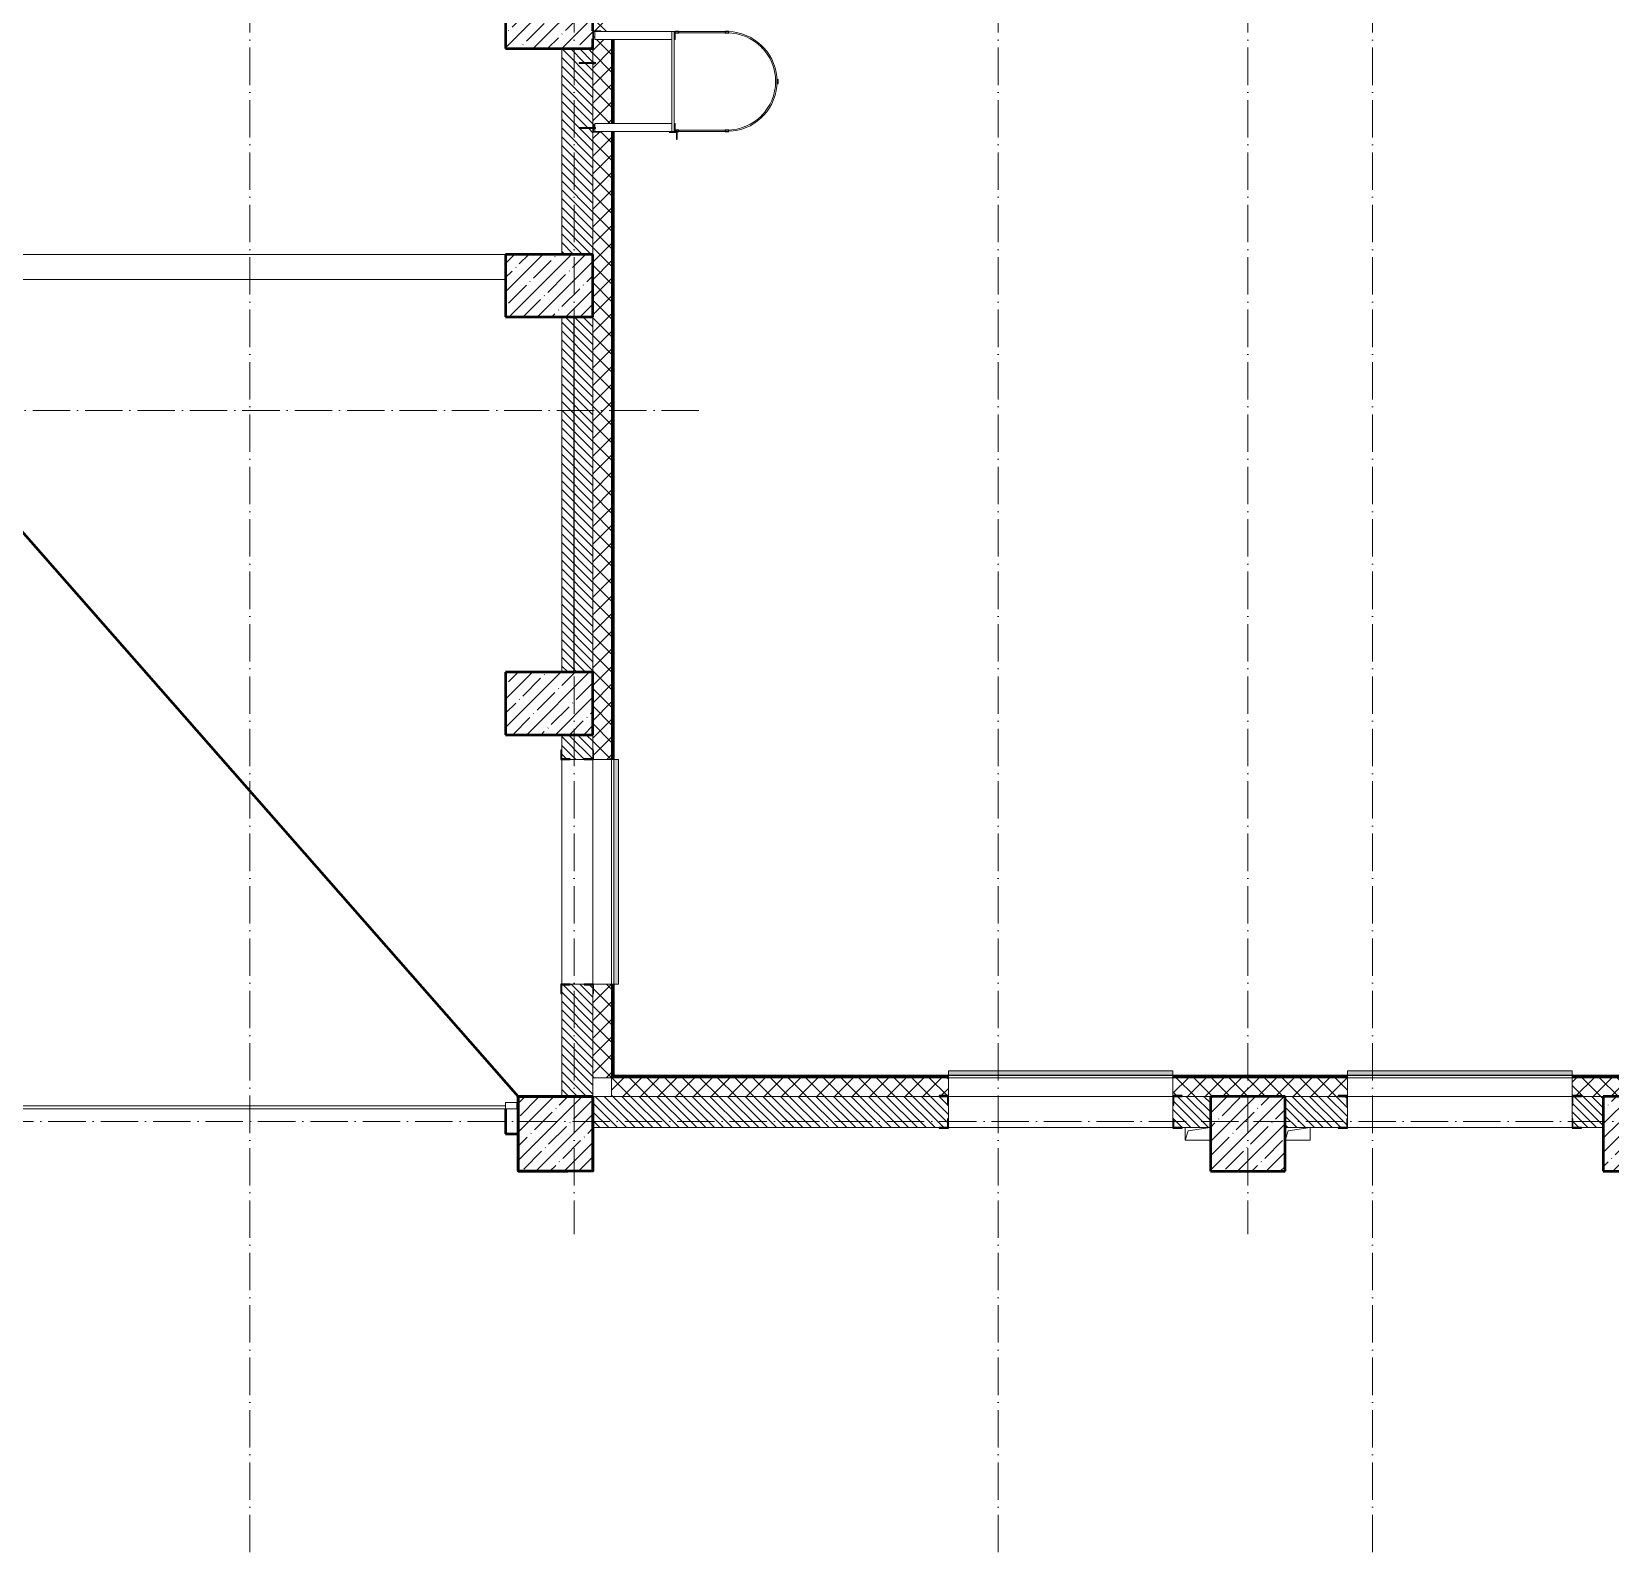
# Model space of a CAD drawing. Header units: millimetres. Extents: x -12989 to 629078, y -109036 to 555275.
# Drawn here: x 302971 to 315628, y -22682 to -10545 of the extents above; entities that cross this region are included whole.
import ezdxf

# ---------------------------------------------------------------- set-up
doc = ezdxf.new("R2010")
doc.units = ezdxf.units.MM
doc.linetypes.add('50_200_ШТРИХ_1Т_ш5_п1_п1_', pattern=[700, 500, -100, 0, -100])
for name, color, linetype, lineweight in [('4 -стяжа', 7, 'Continuous', 30), ('A-DETL-____-OTLN-1', 7, 'Continuous', 50), ('A-DOOR-____-MCUT', 7, 'Continuous', 13), ('A-DOOR-____-OTLN', 7, 'Continuous', 9), ('A-FLOR-____-OTLN', 7, 'Continuous', 9), ('A-GENM-____-MCUT', 7, 'Continuous', 25), ('A-GENM-____-OTLN', 7, 'Continuous', 9), ('A-GENM-____-OTLN-1', 7, 'Continuous', 25), ('A-GLAZ-____-OTLN', 7, 'Continuous', 9), ('A-WALL-____-MCUT', 7, 'Continuous', 13), ('A-WALL-____-MCUT-1', 7, 'Continuous', 9), ('A-WALL-____-OTLN', 7, 'Continuous', 9), ('A-WALL-____-PATT-1', 7, 'Continuous', 9), ('A-WALL-FNSH-MCUT-1', 7, 'Continuous', 9), ('I-WALL-____-OTLN', 7, 'Continuous', 9), ('S-COLS-____-MCUT', 7, 'Continuous', 50), ('S-COLS-____-OTLN', 7, 'Continuous', 9), ('S-GRID-____-OTLN-1', 7, '50_200_ШТРИХ_1Т_ш5_п1_п1_', 9)]:
    doc.layers.add(name, color=color, linetype=linetype, lineweight=lineweight)
doc.layers.add('A-GLAZ-____-OTLN-1', color=7, linetype='Continuous', lineweight=9, true_color=0xc0c0c0)
doc.layers.get('4 -стяжа').off()
pattern_1 = [(135, (283770.707, -86863.456), (-35.35534, -35.35534), [])]
pattern_2 = [(45, (283770.71, -86863.46), (-70.71068, 70.71068), []), (135, (283770.71, -86863.46), (-70.71068, -70.71068), [])]

# ---------------------------------------------------------------- blocks, each defined once
blk = doc.blocks.new('BSC_Колонна _Прямоугольная - 500х700-25279857-АР1_План отверстий 3 этажа в осях 1-64_Ю-ЯЯ')
at = {"layer": 'S-COLS-____-OTLN'}
h = blk.add_hatch(dxfattribs=at)
h.set_pattern_fill('FP_16', color=256, style=0, pattern_type=2)
h.set_pattern_definition([(315, (-76431.04, 23350), (114.04925, 114.04925), []), (315, (-76431.04, 23235.95), (114.04925, 114.04925), [201.613, -40.323, 3.353, -36.97])])
h.paths.add_polyline_path([(-250, -350), (250, -350), (250, 350), (-250, 350), (-250, -55)], flags=0)
at = {"layer": 'S-COLS-____-MCUT'}
for p, q in [((250, 350), (-250, 350)), ((-250, 350), (-250, -350)), ((250, -350), (250, 350)), ((-250, -350), (-170, -350)), ((-107, -350), (250, -350))]:
    blk.add_line(p, q, dxfattribs=at)
blk = doc.blocks.new('BSC_Колонна _Прямоугольная - 600х600-V52-АР1_План отверстий 3 этажа в осях 1-64_Ю-ЯЯ')
at = {"layer": 'S-COLS-____-OTLN'}
h = blk.add_hatch(dxfattribs=at)
h.set_pattern_fill('FP_60', color=256, style=0, pattern_type=2)
h.set_pattern_definition([(45, (-28950, -67481.04), (-114.04925, 114.04925), []), (45, (-28835.95, -67481.04), (-114.04925, 114.04925), [201.613, -40.323, 3.353, -36.97])])
h.paths.add_polyline_path([(-300, -300), (300, -300), (300, 300), (-300, 300), (-300, 237)], flags=0)
at = {"layer": 'S-COLS-____-MCUT'}
for p, q in [((300, 300), (-300, 300)), ((-300, 300), (-300, -300)), ((300, -300), (300, 300)), ((-300, -300), (300, -300))]:
    blk.add_line(p, q, dxfattribs=at)
blk = doc.blocks.new('BSC_Колонна _Прямоугольная - 500х700-25976089-АР1_План отверстий 3 этажа в осях 1-64_Ю-ЯЯ')
at = {"layer": 'S-COLS-____-OTLN'}
h = blk.add_hatch(dxfattribs=at)
h.set_pattern_fill('FP_76', color=256, style=0, pattern_type=2)
h.set_pattern_definition([(315, (-74281.04, 23350), (114.04925, 114.04925), []), (315, (-74281.04, 23235.95), (114.04925, 114.04925), [201.613, -40.323, 3.353, -36.97])])
h.paths.add_polyline_path([(-250, -350), (250, -350), (250, 350), (-250, 350)], flags=0)
at = {"layer": 'S-COLS-____-MCUT'}
for p, q in [((250, 350), (-250, 350)), ((-250, 350), (-250, -350)), ((250, -350), (250, 350)), ((-250, -350), (250, -350))]:
    blk.add_line(p, q, dxfattribs=at)
blk = doc.blocks.new('BSC_Колонна _Прямоугольная - 500х700-V68-АР1_План отверстий 3 этажа в осях 1-64_Ю-ЯЯ')
at = {"layer": 'S-COLS-____-OTLN'}
h = blk.add_hatch(dxfattribs=at)
h.set_pattern_fill('FP_77', color=256, style=0, pattern_type=2)
h.set_pattern_definition([(315, (-70931.04, 23350), (114.04925, 114.04925), []), (315, (-70931.04, 23235.95), (114.04925, 114.04925), [201.613, -40.323, 3.353, -36.97])])
h.paths.add_polyline_path([(-250, -350), (250, -350), (250, 350), (-250, 350)], flags=0)
at = {"layer": 'S-COLS-____-MCUT'}
for p, q in [((250, 350), (-250, 350)), ((-250, 350), (-250, -350)), ((250, -350), (250, 350)), ((-250, -350), (250, -350))]:
    blk.add_line(p, q, dxfattribs=at)
blk = doc.blocks.new('BSC_Колонна _Прямоугольная - 600х600-V89-АР1_План отверстий 3 этажа в осях 1-64_Ю-ЯЯ')
at = {"layer": 'S-COLS-____-OTLN'}
h = blk.add_hatch(dxfattribs=at)
h.set_pattern_fill('FP_94', color=256, style=0, pattern_type=2)
h.set_pattern_definition([(45, (-32100, -67481.04), (-114.04925, 114.04925), []), (45, (-31985.95, -67481.04), (-114.04925, 114.04925), [201.613, -40.323, 3.353, -36.97])])
h.paths.add_polyline_path([(-300, -300), (300, -300), (300, 300), (-300, 300)], flags=0)
at = {"layer": 'S-COLS-____-MCUT'}
for p, q in [((300, 300), (-300, 300)), ((-300, 300), (-300, -300)), ((300, -300), (300, 300)), ((-300, -300), (300, -300))]:
    blk.add_line(p, q, dxfattribs=at)
blk = doc.blocks.new('BSC_Колонна _Прямоугольная - 600х600-V90-АР1_План отверстий 3 этажа в осях 1-64_Ю-ЯЯ')
at = {"layer": 'S-COLS-____-OTLN'}
h = blk.add_hatch(dxfattribs=at)
h.set_pattern_fill('FP_95', color=256, style=0, pattern_type=2)
h.set_pattern_definition([(45, (-23400, -67481.04), (-114.04925, 114.04925), []), (45, (-23285.95, -67481.04), (-114.04925, 114.04925), [201.613, -40.323, 3.353, -36.97])])
h.paths.add_polyline_path([(-300, -300), (300, -300), (300, 300), (-300, 300)], flags=0)
at = {"layer": 'S-COLS-____-MCUT'}
for p, q in [((300, 300), (-300, 300)), ((-300, 300), (-300, -300)), ((300, -300), (300, 300)), ((-300, -300), (100, -300))]:
    blk.add_line(p, q, dxfattribs=at)
blk = doc.blocks.new('Фахверк_СКБ_Уголок - 250_2700-27497298-АР1_План отверстий 3 этажа в осях 1-64_Ю-ЯЯ')
at = {"layer": 'A-GENM-____-MCUT'}
for p, q in [((200, 181), (125, 181)), ((125, 181), (125, 106)), ((131, 106), (131, 175)), ((131, 175), (200, 175)), ((200, 175), (200, 181)), ((125, 106), (131, 106)), ((131, -6), (125, -6)), ((125, -6), (125, -81)), ((125, -81), (200, -81)), ((131, -75), (131, -6)), ((200, -75), (131, -75)), ((200, -81), (200, -75))]:
    blk.add_line(p, q, dxfattribs=at)
blk = doc.blocks.new('Фахверк_СКБ_Уголок - 250_2700-27509033-АР1_План отверстий 3 этажа в осях 1-64_Ю-ЯЯ')
at = {"layer": 'A-GENM-____-MCUT'}
for p, q in [((125, 181), (50, 181)), ((50, 181), (50, 175)), ((50, 175), (119, 175)), ((119, 175), (119, 106)), ((125, 106), (125, 181)), ((119, 106), (125, 106)), ((119, -75), (50, -75)), ((50, -75), (50, -81)), ((50, -81), (125, -81)), ((125, -6), (119, -6)), ((119, -6), (119, -75)), ((125, -81), (125, -6))]:
    blk.add_line(p, q, dxfattribs=at)
blk = doc.blocks.new('AR_Отверстие прямоугольное _в плите_ - AR_Отверстие прямоугольное _в плите_-V183-АР1_План отверстий 3 этажа в осях 1-64_Ю-ЯЯ')
at = {"layer": 'A-GENM-____-OTLN'}
for p, q in [((-100, 50), (-100, -50)), ((-100, -50), (-75, 25)), ((-75, 25), (100, 50)), ((100, -50), (100, 50)), ((-100, -50), (100, -50))]:
    blk.add_line(p, q, dxfattribs=at)
blk = doc.blocks.new('AR_Отверстие прямоугольное _в плите_ - AR_Отверстие прямоугольное _в плите_-V175-АР1_План отверстий 3 этажа в осях 1-64_Ю-ЯЯ')
at = {"layer": 'A-GENM-____-OTLN'}
for p, q in [((-100, -50), (-75, 25)), ((-75, 25), (100, 50)), ((100, -50), (100, 50)), ((-100, -50), (100, -50))]:
    blk.add_line(p, q, dxfattribs=at)
blk = doc.blocks.new('Лестница_Металлическая_Кровля_Перепад - Назначение габаритов по экземпляру-30749997-АР1_План отверстий 3 этажа в осях 1-64_Ю-ЯЯ')
at = {"layer": 'A-GENM-____-MCUT'}
for p, q in [((140, 1610), (110, 1610)), ((110, 1610), (110, 1600)), ((140, 1610), (110, 1610)), ((110, 1610), (110, 1600)), ((110, 1600), (140, 1600)), ((110, 1600), (140, 1600)), ((140, 1600), (140, 1610)), ((140, 1600), (140, 1610)), ((-147, 1493), (-168, 1472)), ((-168, 1472), (-161, 1465)), ((-161, 1465), (-140, 1486)), ((-140, 1486), (-147, 1493)), ((397, 1493), (390, 1486)), ((390, 1486), (411, 1465)), ((418, 1472), (397, 1493)), ((411, 1465), (418, 1472)), ((-275, 1215), (-275, 1185)), ((-265, 1215), (-275, 1215)), ((-275, 1185), (-265, 1185)), ((-265, 1185), (-265, 1215)), ((525, 1215), (515, 1215)), ((515, 1215), (515, 1185)), ((515, 1185), (525, 1185)), ((525, 1185), (525, 1215)), ((-265, 815), (-275, 815)), ((-275, 815), (-275, 785)), ((-265, 785), (-265, 815)), ((525, 815), (515, 815)), ((515, 815), (515, 785)), ((525, 785), (525, 815))]:
    blk.add_line(p, q, dxfattribs=at)
at = {"layer": 'A-GENM-____-OTLN'}
for p, q in [((-275, 1185), (-275, 815)), ((-265, 815), (-265, 1185)), ((515, 1185), (515, 815)), ((525, 815), (525, 1185))]:
    blk.add_line(p, q, dxfattribs=at)
for radius, start, end in [(390, 0, 180), (400, 47.1513, 132.8487), (400, 137.1513, 177.8405), (400, 2.1595, 42.8487)]:
    blk.add_arc((125, 1200), radius, start, end, dxfattribs=at)
blk = doc.blocks.new('ЛМ_Арматурный стержень_ГОСТ 5781-82 - Ø 18 А240-29172526-АР1_План отверстий 3 этажа в осях 1-64_Ю-ЯЯ')
at = {"layer": 'A-GENM-____-OTLN'}
for p, q in [((24334, 76318), (24334, 75518)), ((24334, 76318), (24343, 76318)), ((24343, 76318), (24352, 76318)), ((24352, 75518), (24352, 76318)), ((24343, 75518), (24334, 75518)), ((24352, 75518), (24343, 75518))]:
    blk.add_line(p, q, dxfattribs=at)
blk = doc.blocks.new('ЛМ_Уголок_ГОСТ 8509-93 - L 63х63x6-29176216-АР1_План отверстий 3 этажа в осях 1-64_Ю-ЯЯ')
at = {"layer": 'A-GENM-____-MCUT'}
for p, q in [((24312, 75518), (24312, 75512)), ((24312, 75512), (24369, 75512)), ((24375, 75518), (24360, 75518)), ((24369, 75512), (24369, 75455)), ((24369, 75455), (24375, 75455)), ((24375, 75455), (24375, 75518))]:
    blk.add_line(p, q, dxfattribs=at)
blk = doc.blocks.new('Анкер клиновой - Анкер клиновой МКТ V-A 10-10-15_115-14811140-АР1_План отверстий 3 этажа в осях 1-64_Ю-ЯЯ')
at = {"layer": 'A-GENM-____-OTLN'}
for p, q in [((23706, 76071), (23591, 76071)), ((23591, 76061), (23591, 76071)), ((23710, 76074), (23706, 76074)), ((23706, 76058), (23706, 76074)), ((23706, 76074), (23706, 76072)), ((23710, 76072), (23710, 76074)), ((23710, 76074), (23710, 76058)), ((23720, 76071), (23710, 76071)), ((23720, 76071), (23720, 76061)), ((23591, 76061), (23706, 76061)), ((23706, 76060), (23706, 76058)), ((23706, 76058), (23710, 76058)), ((23710, 76061), (23720, 76061)), ((23710, 76058), (23710, 76060))]:
    blk.add_line(p, q, dxfattribs=at)
blk = doc.blocks.new('Анкер клиновой - Анкер клиновой МКТ V-A 10-10-15_115-V208-АР1_План отверстий 3 этажа в осях 1-64_Ю-ЯЯ')
at = {"layer": 'A-GENM-____-OTLN'}
for p, q in [((23700, 75550), (23591, 75550)), ((23591, 75540), (23591, 75550)), ((23591, 75540), (23700, 75540)), ((23710, 75553), (23706, 75553)), ((23706, 75537), (23710, 75537)), ((23710, 75551), (23710, 75553)), ((23710, 75553), (23710, 75537)), ((23720, 75550), (23710, 75550)), ((23710, 75540), (23720, 75540)), ((23710, 75537), (23710, 75539)), ((23720, 75550), (23720, 75540))]:
    blk.add_line(p, q, dxfattribs=at)
blk = doc.blocks.new('ЛМ_Уголок_ГОСТ 8509-93 - L 63х63x6-29171483-АР1_План отверстий 3 этажа в осях 1-64_Ю-ЯЯ')
at = {"layer": 'A-GENM-____-OTLN'}
for p, q in [((23700, 76324), (23700, 76261)), ((23763, 76324), (23700, 76324)), ((23700, 76261), (23706, 76261)), ((23706, 76261), (23706, 76318)), ((23706, 76318), (23763, 76318)), ((23763, 76318), (23763, 76324))]:
    blk.add_line(p, q, dxfattribs=at)
blk = doc.blocks.new('ЛМ_Уголок_ГОСТ 8509-93 - L 63х63x6-29171484-АР1_План отверстий 3 этажа в осях 1-64_Ю-ЯЯ')
at = {"layer": 'A-GENM-____-OTLN'}
for p, q in [((23706, 75575), (23700, 75575)), ((23700, 75575), (23700, 75512)), ((23706, 75518), (23706, 75575)), ((23700, 75512), (23763, 75512)), ((23763, 75518), (23706, 75518)), ((23763, 75512), (23763, 75518))]:
    blk.add_line(p, q, dxfattribs=at)
blk = doc.blocks.new('ЛМ_Уголок_ГОСТ 8509-93 - L 63х63x6-30750527-АР1_План отверстий 3 этажа в осях 1-64_Ю-ЯЯ')
at = {"layer": 'A-GENM-____-OTLN'}
for p, q in [((0, 45), (0, -18)), ((619, 45), (0, 45)), ((645, 45), (637, 45)), ((645, -18), (645, 45)), ((48, -18), (619, -18)), ((637, -18), (645, -18))]:
    blk.add_line(p, q, dxfattribs=at)
blk = doc.blocks.new('ЛМ_Уголок_ГОСТ 8509-93 - L 63х63x6-30750528-АР1_План отверстий 3 этажа в осях 1-64_Ю-ЯЯ')
at = {"layer": 'A-GENM-____-OTLN'}
for p, q in [((0, 18), (0, -4)), ((619, 18), (48, 18)), ((645, 18), (637, 18)), ((645, -45), (645, 18)), ((0, -14), (0, -45)), ((0, -45), (619, -45)), ((637, -45), (645, -45))]:
    blk.add_line(p, q, dxfattribs=at)
blk = doc.blocks.new('Отлив_СКБ - Отлив витража_СФТК-31884011-АР1_План отверстий 3 этажа в осях 1-64_Ю-ЯЯ')
at = {"layer": 'A-GLAZ-____-OTLN-1'}
for points in [[(1800, 2), (1800, 37), (0, 37), (0, 2), (1715, 2)], [(1715, 0), (1800, 0), (1800, 2), (0, 2), (0, 0)]]:
    blk.add_hatch(color=256, dxfattribs=at).paths.add_polyline_path(points, flags=0)
at = {"layer": 'A-GLAZ-____-OTLN'}
for p, q in [((0, 3), (0, 37)), ((1800, 37), (0, 37)), ((0, 2), (1800, 2)), ((1800, 37), (1800, 3)), ((1800, 0), (0, 0))]:
    blk.add_line(p, q, dxfattribs=at)
blk = doc.blocks.new('DM_Штора_Противопожарная_Doormaster_EI-60 - ш_4700 х в_2680-31485574-АР1_План отверстий 3 этажа в осях 1-64_Ю-ЯЯ')
at = {"layer": 'A-DOOR-____-MCUT'}
for p, q in [((-2225, 150), (-2315, 150)), ((-2315, 150), (-2315, 100)), ((-2225, 100), (-2225, 150)), ((2475, 150), (2475, 100)), ((2565, 150), (2475, 150)), ((2565, 100), (2565, 150)), ((-2315, 100), (-2225, 100)), ((-2225, 125), (2475, 125)), ((2475, 100), (2565, 100))]:
    blk.add_line(p, q, dxfattribs=at)
blk = doc.blocks.new('BSC_Колонна _Прямоугольная1 - 200х100 _металл_-31488033-АР1_План отверстий 3 этажа в осях 1-64_Ю-ЯЯ')
at = {"layer": 'S-COLS-____-MCUT'}
for p, q in [((100, 50), (-100, 50)), ((-100, 50), (-100, 40)), ((100, -50), (100, 50)), ((-100, -50), (100, -50))]:
    blk.add_line(p, q, dxfattribs=at)
blk = doc.blocks.new('3эт')
at = {"layer": 'S-GRID-____-OTLN-1', "color": 251, "ltscale": 0.6, "true_color": 0x636466}
for p, q in [((304720.7, 4029.4), (304720.7, -33971.9)), ((307320.7, 4029.4), (307320.7, -20188)), ((310720.7, 4029.4), (310720.7, -33971.9)), ((312720.7, 4029.4), (312720.7, -20188)), ((313720.7, 4029.4), (313720.7, -33971.9)), ((308320.7, -13582.4), (279101.9, -13582.4)), ((387845.1, -19282.4), (279101.9, -19282.4))]:
    blk.add_line(p, q, dxfattribs=at)

msp = doc.modelspace()

# ---------------------------------------------------------------- hatches: boundary and pattern name
at = {"layer": 'A-WALL-____-PATT-1'}
h = msp.add_hatch(dxfattribs=at)
h.set_pattern_fill('FP_4', color=256, style=0, pattern_type=2)
h.set_pattern_definition(pattern_2)
h.paths.add_polyline_path([(307620.7074, -18932.4142), (307620.7074, -18182.4142), (307476.7074, -18182.4142), (307476.7074, -18257.4142), (307470.7074, -18257.4142), (307470.7074, -18932.4142), (307617.4494, -18932.4142)], flags=0)
h.paths.add_polyline_path([(307620.7074, -16382.4142), (307620.7074, -11345.4142), (307533.7074, -11345.4142), (307533.7074, -11351.4142), (307470.7074, -11351.4142), (307470.7074, -16307.4142), (307476.7074, -16307.4142), (307476.7074, -16382.4142)], flags=0)
h.paths.add_polyline_path([(307485.7074, -11345.4142), (307485.7074, -11323.4142), (307476.7074, -11324.071), (307476.7074, -11345.4142), (307480.7074, -11345.4142)], flags=0)
h.paths.add_polyline_path([(307480.7074, -11313.4142), (307485.7074, -11312.7573), (307486.4969, -11282.4142), (307620.7074, -11282.4142), (307620.7074, -10608.4142), (307485.7074, -10608.4142), (307485.7074, -10545.4142), (307476.7074, -10545.4142), (307476.7074, -10602.4142), (307470.7074, -10602.4142), (307470.7074, -10792.4142), (307490.7074, -10793.084), (307490.7074, -10802.4142), (307470.7074, -10803.071), (307470.7074, -11288.4142), (307476.7074, -11288.4142), (307476.7074, -11312.7573), (307480.7074, -11312.7573)], flags=0)
h.paths.add_polyline_path([(307620.7074, -10545.4142), (307620.7074, -932.4142), (307470.7074, -932.4142), (307470.7074, -10539.4142), (307533.7074, -10539.4142), (307533.7074, -10545.4142), (307617.4494, -10545.4142)], flags=0)
h = msp.add_hatch(dxfattribs=at)
h.set_pattern_fill('FP_9', color=256, style=0, pattern_type=2)
h.set_pattern_definition(pattern_1)
h.paths.add_polyline_path([(307220.7074, -12332.4142), (307470.7074, -12332.4142), (307470.7074, -11323.4142), (307361.7074, -11322.7443), (307361.7074, -11313.4142), (307470.7074, -11313.4142), (307470.7074, -10802.4142), (307361.7074, -10801.7443), (307361.7074, -10792.4142), (307470.7074, -10792.4142), (307470.7074, -10682.4142), (307220.7074, -10682.4142), (307220.7074, -11880.6671)], flags=0)
h = msp.add_hatch(dxfattribs=at)
h.set_pattern_fill('FP_9', color=256, style=0, pattern_type=2)
h.set_pattern_definition(pattern_1)
h.paths.add_polyline_path([(307470.7074, -15682.4142), (307470.7074, -12832.4142), (307220.7074, -12832.4142), (307220.7074, -15682.4142)], flags=0)
h = msp.add_hatch(dxfattribs=at)
h.set_pattern_fill('FP_9', color=256, style=0, pattern_type=2)
h.set_pattern_definition(pattern_1)
h.paths.add_polyline_path([(307220.7074, -19082.4142), (307470.7074, -19082.4142), (307470.7074, -18188.4142), (307401.7074, -18188.4142), (307401.7074, -18182.4142), (307289.7074, -18182.4142), (307289.7074, -18188.4142), (307220.7074, -18188.4142), (307220.7074, -18338.6076)], flags=0)
h.paths.add_polyline_path([(307401.7074, -16382.4142), (307401.7074, -16376.4142), (307470.7074, -16376.4142), (307470.7074, -16182.4142), (307220.7074, -16182.4142), (307220.7074, -16376.4142), (307289.7074, -16376.4142), (307289.7074, -16382.4142)], flags=0)
h = msp.add_hatch(dxfattribs=at)
h.set_pattern_fill('FP_4', color=256, style=0, pattern_type=2)
h.set_pattern_definition(pattern_2)
h.paths.add_polyline_path([(328970.7074, -19082.4142), (328970.7074, -18932.4142), (328120.7074, -18932.4142), (328120.7074, -19082.4142), (328827.0208, -19082.4142)], flags=0)
h.paths.add_polyline_path([(324995.7074, -19082.4142), (326320.7074, -19082.4142), (326320.7074, -18932.4142), (324920.7074, -18932.4142), (324920.7074, -19076.4142), (324995.7074, -19076.4142)], flags=0)
h.paths.add_polyline_path([(323045.7074, -19082.4142), (323045.7074, -19076.4142), (323120.7074, -19076.4142), (323120.7074, -18932.4142), (321720.7074, -18932.4142), (321720.7074, -19076.4142), (321795.7074, -19076.4142), (321795.7074, -19082.4142), (323020.7074, -19082.4142)], flags=0)
h.paths.add_polyline_path([(319845.7074, -19082.4142), (319845.7074, -19076.4142), (319920.7074, -19076.4142), (319920.7074, -18932.4142), (318520.7074, -18932.4142), (318520.7074, -19076.4142), (318595.7074, -19076.4142), (318595.7074, -19082.4142), (319770.7074, -19082.4142)], flags=0)
h.paths.add_polyline_path([(316170.7074, -19082.4142), (316645.7074, -19082.4142), (316645.7074, -19076.4142), (316720.7074, -19076.4142), (316720.7074, -18932.4142), (315320.7074, -18932.4142), (315320.7074, -19076.4142), (315395.7074, -19076.4142), (315395.7074, -19082.4142), (315571.0387, -19082.4142)], flags=0)
h.paths.add_polyline_path([(313445.7074, -19082.4142), (313445.7074, -19076.4142), (313520.7074, -19076.4142), (313520.7074, -18932.4142), (312120.7074, -18932.4142), (312120.7074, -19076.4142), (312195.7074, -19076.4142), (312195.7074, -19082.4142), (313020.7074, -19082.4142)], flags=0)
h.paths.add_polyline_path([(310245.7074, -19082.4142), (310245.7074, -19076.4142), (310320.7074, -19076.4142), (310320.7074, -18932.4142), (307620.7074, -18932.4142), (307620.7074, -19082.4142), (308501.1815, -19082.4142)], flags=0)
h = msp.add_hatch(dxfattribs=at)
h.set_pattern_fill('FP_9', color=256, style=0, pattern_type=2)
h.set_pattern_definition(pattern_1)
h.paths.add_polyline_path([(312195.7074, -19332.4142), (312420.7074, -19332.4142), (312420.7074, -19082.4142), (312126.7074, -19082.4142), (312126.7074, -19151.4142), (312120.7074, -19151.4142), (312120.7074, -19263.4142), (312126.7074, -19263.4142), (312126.7074, -19332.4142)], flags=0)
h.paths.add_polyline_path([(310245.7074, -19332.4142), (310314.7074, -19331.8586), (310314.7074, -19263.4142), (310320.7074, -19263.4142), (310320.7074, -19151.4142), (310314.7074, -19151.4142), (310314.7074, -19082.4142), (307470.7074, -19082.4142), (307470.7074, -19332.4142), (308501.1815, -19332.4142)], flags=0)
h = msp.add_hatch(dxfattribs=at)
h.set_pattern_fill('FP_9', color=256, style=0, pattern_type=2)
h.set_pattern_definition(pattern_1)
h.paths.add_polyline_path([(315570.7074, -19332.4142), (315570.7074, -19082.4142), (315326.7074, -19082.4142), (315326.7074, -19151.4142), (315320.7074, -19151.4142), (315320.7074, -19263.4142), (315326.7074, -19263.4142), (315326.7074, -19332.4142), (315395.7074, -19332.4142)], flags=0)
h.paths.add_polyline_path([(313445.7074, -19332.4142), (313514.7074, -19332.4142), (313514.7074, -19263.4142), (313520.7074, -19263.4142), (313520.7074, -19151.4142), (313514.7074, -19151.4142), (313514.7074, -19082.4142), (313020.7074, -19082.4142), (313020.7074, -19332.4142)], flags=0)

# ---------------------------------------------------------------- linework, layer by layer
msp.add_lwpolyline([(307320.7074, -15682.4142), (307320.7074, -12832.4142)])
at = {"color": 0, "lineweight": 50}
msp.add_lwpolyline([(306870.7074, -19082.4142), (307470.7074, -19082.4142), (307470.7074, -19682.4142), (306870.7074, -19682.4142)], close=True, dxfattribs=at)
at = {"layer": 'A-DETL-____-OTLN-1'}
msp.add_line((301970.7074, -13502.7367), (306870.7074, -19082.4142), dxfattribs=at)
at = {"layer": 'A-FLOR-____-OTLN'}
msp.add_line((306770.7074, -19182.4142), (302070.7074, -19182.4142), dxfattribs=at)
at = {"layer": 'A-WALL-____-MCUT'}
for p, q in [((307220.7074, -10682.4142), (307220.7074, -12332.4142)), ((307470.7074, -10682.4142), (307470.7074, -10792.5845)), ((307470.7074, -10802.2438), (307470.7074, -11288.4142)), ((307470.7074, -11351.4142), (307470.7074, -12332.4142)), ((307220.7074, -12832.4142), (307220.7074, -15682.4142)), ((307470.7074, -12832.4142), (307470.7074, -15682.4142)), ((307220.7074, -16182.4142), (307220.7074, -16307.4142)), ((307470.7074, -16307.4142), (307470.7074, -16182.4142)), ((307289.7074, -16382.4142), (307401.7074, -16382.4142)), ((307401.7074, -18182.4142), (307289.7074, -18182.4142)), ((307220.7074, -18257.4142), (307220.7074, -19082.4142)), ((307470.7074, -18257.4142), (307470.7074, -19082.4142)), ((307470.7074, -19082.4142), (310245.7074, -19082.4142)), ((312420.7074, -19082.4142), (312195.7074, -19082.4142)), ((313445.7074, -19082.4142), (313020.7074, -19082.4142)), ((315570.7074, -19082.4142), (315395.7074, -19082.4142)), ((310320.7074, -19263.4142), (310320.7074, -19151.4142)), ((312120.7074, -19151.4142), (312120.7074, -19263.4142)), ((313520.7074, -19263.4142), (313520.7074, -19151.4142)), ((315320.7074, -19151.4142), (315320.7074, -19263.4142)), ((307470.7074, -19332.4142), (310245.7074, -19332.4142)), ((312195.7074, -19332.4142), (312420.7074, -19332.4142)), ((313020.7074, -19332.4142), (313445.7074, -19332.4142)), ((315395.7074, -19332.4142), (315570.7074, -19332.4142))]:
    msp.add_line(p, q, dxfattribs=at)
at = {"layer": 'A-WALL-____-MCUT-1'}
for p, q in [((307620.7074, -11282.4142), (307620.7074, -10608.4142)), ((307626.7074, -11282.4142), (307626.7074, -10608.4142)), ((307632.7074, -11282.4142), (307632.7074, -10608.4142)), ((307620.7074, -16382.4142), (307620.7074, -11345.4142)), ((307626.7074, -16382.4142), (307626.7074, -11345.4142)), ((307632.7074, -16382.4142), (307632.7074, -11345.4142)), ((307476.7074, -16382.4142), (307620.7074, -16382.4142)), ((307620.7074, -18182.4142), (307476.7074, -18182.4142)), ((307620.7074, -18182.4142), (307620.7074, -19082.4142)), ((307626.7074, -18932.4142), (307626.7074, -18182.4142)), ((307632.7074, -18932.4142), (307632.7074, -18182.4142)), ((307470.7074, -18932.4142), (310320.7074, -18932.4142)), ((310320.7074, -18920.4142), (307620.7074, -18920.4142)), ((310320.7074, -18926.4142), (307620.7074, -18926.4142)), ((310320.7074, -19076.4142), (310320.7074, -18932.4142)), ((313520.7074, -18920.4142), (312120.7074, -18920.4142)), ((313520.7074, -18926.4142), (312120.7074, -18926.4142)), ((312120.7074, -18932.4142), (312120.7074, -19076.4142)), ((313520.7074, -18932.4142), (312120.7074, -18932.4142)), ((313520.7074, -19076.4142), (313520.7074, -18932.4142)), ((316720.7074, -18920.4142), (315320.7074, -18920.4142)), ((316720.7074, -18926.4142), (315320.7074, -18926.4142)), ((315320.7074, -18932.4142), (316720.7074, -18932.4142)), ((315320.7074, -18932.4142), (315320.7074, -19076.4142))]:
    msp.add_line(p, q, dxfattribs=at)
at = {"layer": 'A-WALL-____-OTLN'}
for p, q in [((307220.7074, -18182.4142), (307220.7074, -16382.4142)), ((307470.7074, -18182.4142), (307470.7074, -16382.4142)), ((307470.7074, -16382.4142), (307470.7074, -18182.4142)), ((307620.7074, -16382.4142), (307620.7074, -18182.4142)), ((312120.7074, -18932.4142), (310320.7074, -18932.4142)), ((313520.7074, -18932.4142), (315320.7074, -18932.4142)), ((312120.7074, -19082.4142), (310320.7074, -19082.4142)), ((315320.7074, -19082.4142), (313520.7074, -19082.4142)), ((312120.7074, -19332.4142), (310320.7074, -19332.4142)), ((315320.7074, -19332.4142), (313520.7074, -19332.4142))]:
    msp.add_line(p, q, dxfattribs=at)
at = {"layer": 'A-WALL-FNSH-MCUT-1'}
for p, q in [((307640.7074, -11282.4142), (307640.7074, -10608.4142)), ((307640.7074, -16382.4142), (307640.7074, -11345.4142)), ((307620.7074, -16382.4142), (307640.7074, -16382.4142)), ((307640.7074, -18182.4142), (307620.7074, -18182.4142)), ((307640.7074, -18932.4142), (307640.7074, -18182.4142)), ((310320.7074, -18912.4142), (307620.7074, -18912.4142)), ((310320.7074, -18932.4142), (310320.7074, -18912.4142)), ((313520.7074, -18912.4142), (312120.7074, -18912.4142)), ((312120.7074, -18912.4142), (312120.7074, -18932.4142)), ((313520.7074, -18932.4142), (313520.7074, -18912.4142)), ((316720.7074, -18912.4142), (315320.7074, -18912.4142)), ((315320.7074, -18912.4142), (315320.7074, -18932.4142))]:
    msp.add_line(p, q, dxfattribs=at)
at = {"layer": 'I-WALL-____-OTLN'}
for p, q in [((301970.7074, -12332.4142), (306770.7074, -12332.4142)), ((306770.7074, -12532.4142), (301970.7074, -12532.4142))]:
    msp.add_line(p, q, dxfattribs=at)

# ---------------------------------------------------------------- block references
at = {"layer": '4 -стяжа'}
msp.add_blockref('3эт', (0, 0), dxfattribs=at)
at = {"layer": 'A-DOOR-____-OTLN'}
msp.add_blockref('DM_Штора_Противопожарная_Doormaster_EI-60 - ш_4700 х в_2680-31485574-АР1_План отверстий 3 этажа в осях 1-64_Ю-ЯЯ', (304295.7074, -19282.4142), dxfattribs=at)
at = {"layer": 'A-GENM-____-OTLN'}
for name, p in [('ЛМ_Уголок_ГОСТ 8509-93 - L 63х63x6-29171483-АР1_План отверстий 3 этажа в осях 1-64_Ю-ЯЯ', (283770.7074, -86863.4561)), ('ЛМ_Арматурный стержень_ГОСТ 5781-82 - Ø 18 А240-29172526-АР1_План отверстий 3 этажа в осях 1-64_Ю-ЯЯ', (283770.7074, -86863.4561)), ('Анкер клиновой - Анкер клиновой МКТ V-A 10-10-15_115-14811140-АР1_План отверстий 3 этажа в осях 1-64_Ю-ЯЯ', (283770.7074, -86863.4561)), ('Анкер клиновой - Анкер клиновой МКТ V-A 10-10-15_115-V208-АР1_План отверстий 3 этажа в осях 1-64_Ю-ЯЯ', (283770.7074, -86863.4561)), ('ЛМ_Уголок_ГОСТ 8509-93 - L 63х63x6-29171484-АР1_План отверстий 3 этажа в осях 1-64_Ю-ЯЯ', (283770.7074, -86863.4561)), ('ЛМ_Уголок_ГОСТ 8509-93 - L 63х63x6-29176216-АР1_План отверстий 3 этажа в осях 1-64_Ю-ЯЯ', (283770.7074, -86863.4561)), ('AR_Отверстие прямоугольное _в плите_ - AR_Отверстие прямоугольное _в плите_-V183-АР1_План отверстий 3 этажа в осях 1-64_Ю-ЯЯ', (312318.2203, -19382.4142)), ('AR_Отверстие прямоугольное _в плите_ - AR_Отверстие прямоугольное _в плите_-V175-АР1_План отверстий 3 этажа в осях 1-64_Ю-ЯЯ', (313120.7074, -19382.4142))]:
    msp.add_blockref(name, p, dxfattribs=at)
at = {"layer": 'A-GENM-____-OTLN', "extrusion": (0, 0, -1), "rotation": 180}
for name, p in [('ЛМ_Уголок_ГОСТ 8509-93 - L 63х63x6-30750527-АР1_План отверстий 3 этажа в осях 1-64_Ю-ЯЯ', (-307485.7074, -10563.2142)), ('ЛМ_Уголок_ГОСТ 8509-93 - L 63х63x6-30750528-АР1_План отверстий 3 этажа в осях 1-64_Ю-ЯЯ', (-307485.7074, -11327.6142))]:
    msp.add_blockref(name, p, dxfattribs=at)
at = {"layer": 'A-GENM-____-OTLN', "rotation": 269.9999999999999}
msp.add_blockref('Лестница_Металлическая_Кровля_Перепад - Назначение габаритов по экземпляру-30749997-АР1_План отверстий 3 этажа в осях 1-64_Ю-ЯЯ', (307345.7074, -10820.4142), dxfattribs=at)
at = {"layer": 'A-GENM-____-OTLN-1'}
for name, p, rotation in [('Фахверк_СКБ_Уголок - 250_2700-27497298-АР1_План отверстий 3 этажа в осях 1-64_Ю-ЯЯ', (307395.7074, -16507.4142), 89.99999999999991), ('Фахверк_СКБ_Уголок - 250_2700-27497298-АР1_План отверстий 3 этажа в осях 1-64_Ю-ЯЯ', (307295.7074, -18057.4142), 269.9999999999999), ('Фахверк_СКБ_Уголок - 250_2700-27497298-АР1_План отверстий 3 этажа в осях 1-64_Ю-ЯЯ', (310445.7074, -19157.4142), 180), ('Фахверк_СКБ_Уголок - 250_2700-27509033-АР1_План отверстий 3 этажа в осях 1-64_Ю-ЯЯ', (312245.7074, -19157.4142), 180), ('Фахверк_СКБ_Уголок - 250_2700-27497298-АР1_План отверстий 3 этажа в осях 1-64_Ю-ЯЯ', (313645.7074, -19157.4142), 180), ('Фахверк_СКБ_Уголок - 250_2700-27509033-АР1_План отверстий 3 этажа в осях 1-64_Ю-ЯЯ', (315445.7074, -19157.4142), 180)]:
    msp.add_blockref(name, p, dxfattribs=dict(at, rotation=rotation))
at = {"layer": 'A-GLAZ-____-OTLN', "rotation": 269.9999999999995}
msp.add_blockref('Отлив_СКБ - Отлив витража_СФТК-31884011-АР1_План отверстий 3 этажа в осях 1-64_Ю-ЯЯ', (307637.7074, -16382.4142), dxfattribs=at)
at = {"layer": 'A-GLAZ-____-OTLN'}
for p in [(310320.7074, -18915.4142), (313520.7074, -18915.4142)]:
    msp.add_blockref('Отлив_СКБ - Отлив витража_СФТК-31884011-АР1_План отверстий 3 этажа в осях 1-64_Ю-ЯЯ', p, dxfattribs=at)
at = {"layer": 'S-COLS-____-OTLN'}
for name, p, rotation in [('BSC_Колонна _Прямоугольная - 500х700-25279857-АР1_План отверстий 3 этажа в осях 1-64_Ю-ЯЯ', (307120.7074, -10432.4142), 89.9999999999999), ('BSC_Колонна _Прямоугольная - 500х700-25976089-АР1_План отверстий 3 этажа в осях 1-64_Ю-ЯЯ', (307120.7074, -12582.4142), 89.9999999999999), ('BSC_Колонна _Прямоугольная - 500х700-V68-АР1_План отверстий 3 этажа в осях 1-64_Ю-ЯЯ', (307120.7074, -15932.4142), 89.9999999999999), ('BSC_Колонна _Прямоугольная1 - 200х100 _металл_-31488033-АР1_План отверстий 3 этажа в осях 1-64_Ю-ЯЯ', (306820.7074, -19282.4142), 270.0000000000001)]:
    msp.add_blockref(name, p, dxfattribs=dict(at, rotation=rotation))
for name, p in [('BSC_Колонна _Прямоугольная - 600х600-V90-АР1_План отверстий 3 этажа в осях 1-64_Ю-ЯЯ', (307170.7074, -19382.4142)), ('BSC_Колонна _Прямоугольная - 600х600-V52-АР1_План отверстий 3 этажа в осях 1-64_Ю-ЯЯ', (312720.7074, -19382.4142)), ('BSC_Колонна _Прямоугольная - 600х600-V89-АР1_План отверстий 3 этажа в осях 1-64_Ю-ЯЯ', (315870.7074, -19382.4142))]:
    msp.add_blockref(name, p, dxfattribs=at)

doc.saveas('drawing.dxf')
